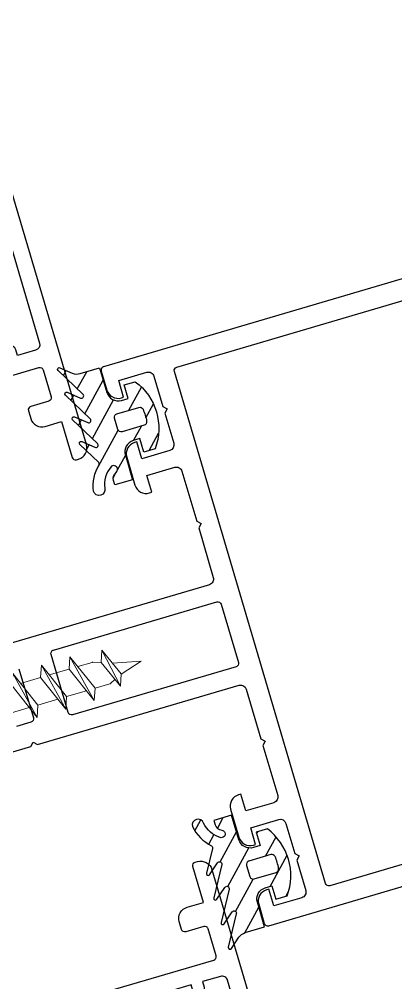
# Model space of a CAD drawing. Header units: millimetres. Extents: x 62878 to 70819, y -67946 to -61850.
# Drawn here: x 64338.24 to 64341.47, y -66158.05 to -66149.79 of the extents above; entities that cross this region are included whole.
import ezdxf

# ---------------------------------------------------------------- set-up
doc = ezdxf.new("R2010")
doc.units = ezdxf.units.MM
doc.layers.add('DOGRAMA', color=171, linetype='Continuous', lineweight=0)
pattern_1 = [(61.42665841833924, (64378.38824187057, -66258.39826384113), (0.1394151397588898, -0.07592747398675415), [])]

# ---------------------------------------------------------------- blocks, each defined once
blk = doc.blocks.new('a2we')
at = {"lineweight": 5, "ltscale": 0.5}
for p, q in [((-196.0144480926461, -415.2868589025547), (-196.5925912144022, -417.2488821181558)), ((-196.0144480926461, -415.2868589025547), (-195.4639709594615, -417.7110762494052)), ((-197.5747968978259, -417.6063757508618), (-196.5747276986959, -417.2423803302317)), ((-196.5747276986959, -417.2423803302317), (-194.1582851917165, -418.2620245979042)), ((-194.1582851917165, -418.2620245979042), (-197.5747968978259, -417.6063757508618)), ((-195.1583543907882, -418.6260200186506), (-197.5747968978259, -417.6063757508618)), ((-196.8896500078097, -417.895480952812), (-197.0961171580722, -418.3448917148726)), ((-197.1143788935161, -419.7428166739272), (-197.1143788935161, -418.4283854465556)), ((-194.1582851917165, -418.2620245979042), (-195.1583543907882, -418.6260200186506)), ((-195.1583543907882, -418.6260200186506), (-194.9264251741961, -419.2953524503964)), ((-198.1144480926461, -420.1068120946153), (-197.1143788935161, -419.7428166739268)), ((-197.1143788935161, -419.7428166739268), (-193.9153324771005, -421.0399975355008)), ((-197.1143788935161, -419.7428166739268), (-193.9153324771005, -421.0399975355008)), ((-194.9154016761394, -420.634479622855), (-194.9154016761394, -419.3608343693425)), ((-194.9154016761721, -421.4039929561312), (-198.1144480926461, -420.1068120946153)), ((-193.9153324771005, -421.0399975355008), (-198.1144480926461, -420.1068120946153)), ((-197.1143788935161, -422.2969096404012), (-197.1143788935162, -420.512330007273)), ((-193.9153324771005, -421.0399975355008), (-194.9154016761721, -421.4039929561312)), ((-194.9154016761721, -423.1885725893157), (-194.9154016761721, -421.4039929561312)), ((-198.1144480926461, -422.6609050610894), (-197.1143788935161, -422.2969096404012)), ((-197.1143788935161, -422.2969096404012), (-193.9153324771005, -423.594090501975)), ((-197.1143788935161, -422.2969096404012), (-193.9153324771005, -423.594090501975)), ((-194.9154016761721, -423.9580859226053), (-198.1144480926461, -422.6609050610894)), ((-193.9153324771005, -423.594090501975), (-198.1144480926461, -422.6609050610894)), ((-197.1143788935161, -424.8510026068752), (-197.1143788935162, -423.0664229737469)), ((-193.9153324771005, -423.594090501975), (-194.9154016761721, -423.9580859226053)), ((-194.9154016761721, -425.7426655557898), (-194.9154016761721, -423.9580859226053)), ((-198.1144480926461, -425.2149980275636), (-197.1143788935161, -424.8510026068752)), ((-197.1143788935161, -424.8510026068752), (-193.9153324771005, -426.1481834684492)), ((-197.1143788935161, -424.8510026068752), (-193.9153324771005, -426.1481834684492)), ((-194.9154016761721, -426.5121788890793), (-198.1144480926461, -425.2149980275636)), ((-193.9153324771005, -426.1481834684492), (-198.1144480926461, -425.2149980275636)), ((-197.1143788935161, -427.3050955733496), (-197.1143788935162, -425.6205159402211)), ((-193.9153324771005, -426.1481834684492), (-194.9154016761721, -426.5121788890793)), ((-194.9154016761721, -428.1967585222638), (-194.9154016761721, -426.5121788890793)), ((-198.1144480926461, -427.669090994038), (-197.1143788935161, -427.3050955733496)), ((-197.1143788935161, -427.3050955733496), (-193.9153324771005, -428.6022764349236)), ((-197.1143788935161, -427.3050955733496), (-193.9153324771005, -428.6022764349236)), ((-194.9154016761721, -428.9662718555534), (-198.1144480926461, -427.669090994038)), ((-193.9153324771005, -428.6022764349236), (-198.1144480926461, -427.669090994038)), ((-197.1143788935161, -429.5591885398237), (-197.1143788935161, -428.0237477951896)), ((-193.9153324771005, -428.6022764349236), (-194.9154016761721, -428.9662718555534)), ((-194.9154016761721, -430.450851488738), (-194.9154016761721, -428.9662718555534)), ((-198.1144480926461, -429.9231839605702), (-197.1143788935161, -429.5591885398237)), ((-197.1143788935161, -429.5591885398237), (-193.9153324771005, -430.8563694013976)), ((-197.1143788935161, -429.5591885398237), (-193.9153324771005, -430.8563694013976)), ((-194.9154016761721, -431.2203648220857), (-198.1144480926461, -429.9231839605702)), ((-193.9153324771005, -430.8563694013976), (-198.1144480926461, -429.9231839605702)), ((-197.1143788935161, -431.8132815063559), (-197.1143788935161, -430.2778407616635)), ((-193.9153324771005, -430.8563694013976), (-194.9154016761721, -431.2203648220857)), ((-194.9154016761721, -432.7049444552304), (-194.9154016761721, -431.2203648220857)), ((-198.1144480926461, -432.177276926986), (-197.1143788935161, -431.8132815063559)), ((-194.9154016761721, -433.4744577885599), (-198.1144480926461, -432.177276926986)), ((-193.9153324771005, -433.1104623678716), (-198.1144480926461, -432.177276926986)), ((-197.1143788935161, -431.8132815063559), (-193.9153324771005, -433.1104623678716)), ((-197.1143788935161, -431.8132815063559), (-193.9153324771005, -433.1104623678716)), ((-197.1143788935161, -434.0673744728301), (-197.1143788935161, -432.5319337281958)), ((-193.9153324771005, -433.1104623678716), (-194.9154016761721, -433.4744577885599)), ((-194.9154016761721, -434.9590374217446), (-194.9154016761721, -433.4744577885599)), ((-198.1144480926461, -434.4313698935184), (-197.1143788935161, -434.0673744728301)), ((-194.9154016761721, -435.7285507550341), (-198.1144480926461, -434.4313698935184)), ((-193.9153324771005, -435.364555334404), (-198.1144480926461, -434.4313698935184)), ((-197.1143788935161, -434.0673744728301), (-193.9153324771005, -435.364555334404)), ((-197.1143788935161, -434.0673744728301), (-193.9153324771005, -435.364555334404)), ((-197.1143788935161, -436.3642339800811), (-197.1143788935161, -434.7860266946118)), ((-193.9153324771005, -435.364555334404), (-194.9154016761721, -435.7285507550341)), ((-198.1144480926461, -436.7282294008277), (-197.1143788935161, -436.3642339800811)), ((-197.1143788935161, -436.3642339800811), (-193.9153324771005, -437.6614148416551)), ((-197.1143788935161, -436.3642339800811), (-193.9153324771005, -437.6614148416551)), ((-194.9154016761721, -437.2558969289955), (-194.9154016761721, -435.7285507550341)), ((-194.9154016761721, -438.0254102623434), (-198.1144480926461, -436.7282294008277)), ((-193.9153324771005, -437.6614148416551), (-198.1144480926461, -436.7282294008277)), ((-197.1143788935161, -438.6610934873901), (-197.1143788935161, -437.1337473134849)), ((-193.9153324771005, -437.6614148416551), (-194.9154016761721, -438.0254102623434)), ((-194.9154016761721, -439.5527564362646), (-194.9154016761721, -438.0254102623434)), ((-198.1144480926461, -439.0250889080787), (-197.1143788935161, -438.6610934873901)), ((-197.1143788935161, -438.6610934873901), (-193.9153324771005, -439.9582743489061)), ((-197.1143788935161, -438.6610934873901), (-193.9153324771005, -439.9582743489061)), ((-194.9154016761721, -440.3222697695944), (-198.1144480926461, -439.0250889080787)), ((-193.9153324771005, -439.9582743489061), (-198.1144480926461, -439.0250889080787)), ((-197.1143788935161, -440.9579529946993), (-197.1143788935161, -439.430606820736)), ((-193.9153324771005, -439.9582743489061), (-194.9154016761721, -440.3222697695944)), ((-194.9154016761721, -441.849615943574), (-194.9154016761721, -440.3222697695944)), ((-198.1144480926461, -441.3219484153295), (-197.1143788935161, -440.9579529946993)), ((-194.9154016761721, -442.6191292769035), (-198.1144480926461, -441.3219484153295)), ((-193.9153324771005, -442.2551338562151), (-198.1144480926461, -441.3219484153295)), ((-197.1143788935161, -440.9579529946993), (-193.9153324771005, -442.2551338562151)), ((-197.1143788935161, -443.2537258831643), (-197.1143788935161, -441.7274663280053)), ((-193.9153324771005, -442.2551338562151), (-194.9154016761721, -442.6191292769035)), ((-194.9154016761721, -444.1453888320787), (-194.9154016761721, -442.6191292769035)), ((-198.1144480926461, -443.6177213039109), (-197.1143788935161, -443.2537258831643)), ((-194.9154016761721, -444.9149021654266), (-198.1144480926461, -443.6177213039109)), ((-193.9153324771005, -444.5509067447383), (-198.1144480926461, -443.6177213039109)), ((-197.1143788935161, -443.2537258831643), (-193.9153324771005, -444.5509067447383)), ((-197.1143788935161, -445.5538642814245), (-197.1143788935161, -444.0232392165685)), ((-193.9153324771005, -444.5509067447383), (-194.9154016761721, -444.9149021654266)), ((-194.9154016761721, -446.4455272302989), (-194.9154016761721, -444.9149021654266)), ((-198.1144480926461, -445.9178597020545), (-197.1143788935161, -445.5538642814245)), ((-193.9153324771005, -446.8510451429402), (-198.1144480926461, -445.9178597020545)), ((-194.9154016761721, -447.2150405636282), (-198.1144480926461, -445.9178597020545)), ((-197.1143788935161, -445.5538642814245), (-193.9153324771005, -446.8510451429402)), ((-197.1143788935161, -445.5538642814245), (-193.9153324771005, -446.8510451429402)), ((-197.1143788935161, -447.8540026795677), (-197.1143788935161, -446.3233776147298)), ((-193.9153324771005, -446.8510451429402), (-194.9154016761721, -447.2150405636282)), ((-197.1143788935161, -447.8540026795677), (-198.1144480926461, -448.2179981003141)), ((-193.9153324771005, -449.1511835411412), (-197.1143788935161, -447.8540026795677)), ((-194.9154016761721, -448.7456656284821), (-194.9154016761721, -447.2150405636282)), ((-194.9154016761721, -449.5151789618299), (-198.1144480926461, -448.2179981003141)), ((-198.1144480926461, -448.2179981003141), (-193.9153324771005, -449.1511835411412)), ((-197.1143788935161, -450.1541410778275), (-197.1143788935161, -448.6235160129718)), ((-193.9153324770423, -449.1511835411412), (-194.9154016761721, -449.5151789618299)), ((-194.9154016761723, -451.0458040266858), (-194.9154016761721, -449.5151789618299)), ((-198.1144480926461, -450.5181364984577), (-197.1143788935161, -450.1541410778275)), ((-197.1143788935161, -450.1541410778275), (-193.9153324770423, -451.4513219393434)), ((-194.9154016761721, -451.8153173600317), (-198.1144480926461, -450.5181364984577)), ((-193.9153324770423, -451.4513219393434), (-198.1144480926461, -450.5181364984577)), ((-197.1143788935161, -453.2868589025547), (-197.1143788935162, -450.9236544111328)), ((-193.9153324770423, -451.4513219393434), (-194.9154016761721, -451.8153173600317)), ((-194.9154016761721, -453.2868589025547), (-194.9154016761721, -451.8153173600317)), ((-192.7980524524961, -453.2868589025547), (-199.230843732796, -453.2868589025547)), ((-199.230843732796, -454.5827171301502), (-199.230843732796, -453.2868589025547)), ((-192.7980524524961, -454.5827171301502), (-192.7980524524961, -453.2868589025547))]:
    blk.add_line(p, q, dxfattribs=at)
blk.add_lwpolyline([(-196.4690204826777, -455.6637351848848), (-196.1125089353335, -455.3998333582319), (-195.9163872499585, -455.3998333582319), (-195.5598757026143, -455.6637351848848)], dxfattribs=at)
for centre, radius, start, end in [((-196.9143788935627, -418.4283854465556), 0.2, 155.3251238657465, 180), ((-195.115401676151, -419.3608343693425), 0.2, 0, 19.11162363728389), ((-195.6603624057317, -449.5292358589606), 6.187568978619671, 234.757305859688, 262.4904896380407), ((-196.3685337795604, -449.5292358589606), 6.187568978619673, 277.5095103619591, 305.2426941403116)]:
    blk.add_arc(centre, radius, start, end, dxfattribs=at)

msp = doc.modelspace()

# ---------------------------------------------------------------- hatches: boundary and pattern name
at = {"layer": 'DOGRAMA', "lineweight": -2}
h = msp.add_hatch(dxfattribs=at)
h.set_pattern_fill('ANSI31', color=256, scale=0.05, angle=433.5057849383392, style=0)
h.set_pattern_definition(pattern_1)
edge = h.paths.add_edge_path()
edge.add_arc((64338.73782819296, -66152.73113300813), 0.09999999996474493, 246.4266584216058, 286.4266584215065)
edge.add_line((64338.76610697027, -66152.82705125846), (64338.93212034222, -66152.7781069214))
edge.add_line((64338.93212034222, -66152.7781069214), (64338.99433365231, -66152.9891270722))
edge.add_arc((64339.09025190269, -66152.96084829485), 0.1000000000202815, 196.4266584332476, 286.42665842807)
edge.add_line((64339.11853068003, -66153.05676654524), (64339.17608163019, -66153.03979927886))
edge.add_line((64339.17608163019, -66153.03979927886), (64339.14214709748, -66152.92469737845))
edge.add_line((64339.14214709748, -66152.92469737845), (64339.23806534782, -66152.89641860113))
edge.add_arc((64338.93922867833, -66153.2972884615), 0.4999999999876029, -20.44323922388952, 53.296556067289885, ccw=False)
edge.add_line((64339.40773801175, -66153.4719281033), (64339.31181976138, -66153.5002068806))
edge.add_line((64339.31181976138, -66153.5002068806), (64339.27788522858, -66153.38510498016))
edge.add_line((64339.27788522858, -66153.38510498016), (64339.22033427835, -66153.40207224655))
edge.add_arc((64339.24861305568, -66153.49799049692), 0.1000000000071299, 106.4266584224305, 196.4266584252503)
edge.add_line((64339.1526948053, -66153.52626927425), (64339.21490811538, -66153.73728942503))
edge.add_line((64339.21490811538, -66153.73728942503), (64339.06194248057, -66153.78238700665))
edge.add_line((64339.06194248057, -66153.78238700665), (64339.05077819051, -66153.74451906225))
edge.add_arc((64339.11312505326, -66153.72613785698), 0.06500000001788057, 128.0173229117358, 196.4266584280149, ccw=False)
edge.add_arc((64339.05295816259, -66153.6491757225), 0.03268943072677839, 308.0173229149106, 501.85693754702)
edge.add_arc((64339.21624679244, -66153.78078559556), 0.2424115900440457, 141.2291917813446, 186.7359641894059)
edge.add_arc((64338.92716538289, -66153.82209305369), 0.05002797725108533, -162.60118294026176, 14.912053354129284, ccw=False)
edge.add_arc((64339.24875998231, -66153.79446179006), 0.3717812401155604, 149.9266375029389, 186.578157993249, ccw=False)
edge.add_arc((64338.90847723211, -66153.60068020222), 0.01999999998854819, 338.0409955141361, 406.4266583809883)
edge.add_line((64338.92226288268, -66153.58619034929), (64338.76284673019, -66153.43452177252))
edge.add_arc((64338.77318596811, -66153.42365438283), 0.01499999997941484, 66.42665842030851, 226.426658396579, ccw=False)
edge.add_line((64338.77918480751, -66153.40990614927), (64338.89203362674, -66153.4591460709))
edge.add_arc((64338.90003207926, -66153.44081509285), 0.0199999999799511, 246.4266584235519, 406.4266584535596)
edge.add_line((64338.91381772982, -66153.4263252399), (64338.70063342006, -66153.22350162173))
edge.add_arc((64338.710972658, -66153.21263423203), 0.01500000000500317, 66.42665839483561, 226.4266583744867, ccw=False)
edge.add_line((64338.71697149741, -66153.19888599847), (64338.82982031666, -66153.24812592012))
edge.add_arc((64338.83781876916, -66153.22979494205), 0.01999999998455918, 246.4266584975377, 406.4266584550275)
edge.add_line((64338.85160441971, -66153.2153050891), (64338.63842010999, -66153.01248147093))
edge.add_arc((64338.64875934793, -66153.00161408124), 0.01499999999446041, 66.42665832166063, 226.4266583361735, ccw=False)
edge.add_line((64338.65475818735, -66152.9878658477), (64338.76760700654, -66153.03710576931))
edge.add_arc((64338.77560545906, -66153.01877479124), 0.01999999999328864, 246.4266584402239, 406.4266584535596)
edge.add_line((64338.78939110963, -66153.00428493829), (64338.57620679989, -66152.80146132015))
edge.add_arc((64338.58654603783, -66152.79059393045), 0.01499999999998798, 66.42665844253781, 226.4266583946219, ccw=False)
edge.add_line((64338.59254487723, -66152.77684569688), (64338.69783593032, -66152.82278789846))
edge = h.paths.add_edge_path(flags=16)
edge.add_line((64339.31349381446, -66153.27035135168), (64339.12491272574, -66153.32594914029))
edge.add_arc((64339.11642909255, -66153.29717366523), 0.02999999995061135, 196.4266584153519, 286.4266584326104, ccw=False)
edge.add_line((64339.08765361748, -66153.3056572984), (64339.05937484018, -66153.20973904803))
edge.add_arc((64339.08815031528, -66153.20125541481), 0.02999999999579396, 106.42665847020729, 196.4266584796065, ccw=False)
edge.add_line((64339.07966668206, -66153.17247993972), (64339.26824777073, -66153.11688215107))
edge.add_arc((64339.27673140392, -66153.14565762617), 0.02999999999248517, 24.19309258406861, 106.4266584090326, ccw=False)
edge.add_arc((64338.93922867829, -66153.2972884616), 0.4000000000754771, 8.660224269819423, 24.193092606232483, ccw=False)
edge.add_arc((64339.30501018126, -66153.24157587656), 0.03000000001688011, -73.573341572169, 8.660224261663416, ccw=False)
h = msp.add_hatch(dxfattribs=at)
h.set_pattern_fill('ANSI31', color=256, scale=0.05, angle=433.5057849383392, style=0)
h.set_pattern_definition(pattern_1)
edge = h.paths.add_edge_path()
edge.add_arc((64340.20832461336, -66157.7188820272), 0.1000000000161347, 106.42665839372299, 146.426658389425, ccw=False)
edge.add_line((64340.18004583607, -66157.6229637768), (64340.34605920804, -66157.57401943972))
edge.add_line((64340.34605920804, -66157.57401943972), (64340.28384589795, -66157.36299928893))
edge.add_arc((64340.37976414833, -66157.3347205116), 0.1000000000161664, 106.42665842642921, 196.4266584252503, ccw=False)
edge.add_line((64340.35148537099, -66157.23880226123), (64340.40903632119, -66157.22183499485))
edge.add_line((64340.40903632119, -66157.22183499485), (64340.44297085398, -66157.33693689526))
edge.add_line((64340.44297085398, -66157.33693689526), (64340.53888910433, -66157.30865811794))
edge.add_arc((64340.07037977095, -66157.13401847609), 0.49999999997082, 339.5567607702581, 413.2965560622947)
edge.add_line((64340.36921644046, -66156.73314861576), (64340.27329819009, -66156.7614273931))
edge.add_line((64340.27329819009, -66156.7614273931), (64340.30723272288, -66156.87652929356))
edge.add_line((64340.30723272288, -66156.87652929356), (64340.2496817727, -66156.89349655993))
edge.add_arc((64340.22140299536, -66156.79757830955), 0.1000000000252029, 196.4266584320686, 286.42665842807, ccw=False)
edge.add_line((64340.12548474497, -66156.8258570869), (64340.06327143488, -66156.61483693607))
edge.add_line((64340.06327143488, -66156.61483693607), (64339.91030580003, -66156.6599345177))
edge.add_line((64339.91030580003, -66156.6599345177), (64339.92147009008, -66156.69780246213))
edge.add_arc((64339.98381695282, -66156.67942125686), 0.06499999999694366, 196.4266584334559, 264.8359939427737)
edge.add_arc((64339.97502422656, -66156.77671417974), 0.03268943072999846, -109.00362072025791, 84.83599391805882, ccw=False)
edge.add_arc((64340.04079976199, -66156.57757123039), 0.2424115900755362, 206.1173526309013, 251.62412503743388, ccw=False)
edge.add_arc((64339.77554452138, -66156.69969422082), 0.05002797726184434, 17.94126349752095, 195.454499789161)
edge.add_arc((64340.06069366109, -66156.54844429117), 0.3717812401122482, 206.2751588389879, 242.9266793291879)
edge.add_arc((64339.87995960833, -66156.89583291515), 0.02000000002683391, -13.573341495414525, 54.81232139104151, ccw=False)
edge.add_line((64339.8994010144, -66156.90052671226), (64339.84776025022, -66157.11441943847))
edge.add_arc((64339.86234130475, -66157.1179397863), 0.01500000000150374, 166.4266584715099, 326.4266584850811)
edge.add_line((64339.87483898421, -66157.12623484553), (64339.9429268326, -66157.02365087613))
edge.add_arc((64339.95959040522, -66157.03471095514), 0.0200000000024329, -13.57334159602982, 146.4266584079292, ccw=False)
edge.add_line((64339.97903181126, -66157.03940475227), (64339.90997356031, -66157.32543958924))
edge.add_arc((64339.92455461483, -66157.32895993708), 0.01499999999443099, 166.4266584649874, 326.4266584234005)
edge.add_line((64339.93705229429, -66157.33725499632), (64340.0051401427, -66157.23467102692))
edge.add_arc((64340.02180371531, -66157.24573110593), 0.01999999999637073, -13.573341560397921, 146.4266583964024, ccw=False)
edge.add_line((64340.04124512134, -66157.25042490305), (64339.97218687039, -66157.53645974006))
edge.add_arc((64339.9867679249, -66157.5399800879), 0.01499999998735825, 166.4266584584649, 326.4266584080313)
edge.add_line((64339.99926560435, -66157.54827514714), (64340.06735345275, -66157.44569117771))
edge.add_arc((64340.08401702539, -66157.45675125672), 0.02000000002061942, -13.5733415813541, 146.4266584425098, ccw=False)
edge.add_line((64340.10345843145, -66157.46144505385), (64340.03440018047, -66157.74747989087))
edge.add_arc((64340.04898123501, -66157.7510002387), 0.01500000000857648, 166.4266584780325, 326.4266584541388)
edge.add_line((64340.06147891448, -66157.75929529795), (64340.12500675027, -66157.66358163214))
edge = h.paths.add_edge_path(flags=16)
edge.add_line((64340.39939886338, -66156.95361216574), (64340.21081777469, -66157.00920995443))
edge.add_arc((64340.21930140789, -66157.03798542952), 0.02999999998264233, 106.4266584435496, 196.4266584341504)
edge.add_line((64340.19052593281, -66157.04646906271), (64340.21880471009, -66157.14238731306))
edge.add_arc((64340.24758018523, -66157.13390367986), 0.03000000003641655, 196.4266583987837, 286.4266584121125)
edge.add_line((64340.25606381844, -66157.16267915501), (64340.4446449071, -66157.10708136632))
edge.add_arc((64340.4361612739, -66157.07830589125), 0.02999999996868439, 286.4266584514089, 368.6602242784026)
edge.add_arc((64340.0703797709, -66157.13401847615), 0.4000000000332397, 8.660224249683797, 24.19309258593789)
edge.add_arc((64340.40788249655, -66156.98238764085), 0.02999999998291742, 24.19309255871753, 106.4266583823749)

# ---------------------------------------------------------------- linework, layer by layer
at = {"layer": 'DOGRAMA', "lineweight": -2, "ltscale": 0.5}
for points in [[(64349.07652092713, -66149.78731795218), (64338.96673733842, -66152.76790108127, 0.4142135623732619), (64338.94644549652, -66152.80516018956), (64338.99451941796, -66152.9682212152, 0.4142135623730951), (64339.11871644563, -66153.03586068827), (64339.13790009571, -66153.03020493279), (64339.09548192974, -66152.88632755722), (64339.33527755565, -66152.81563061396, -0.4142135623730951), (64339.3973760695, -66152.84945035048), (64339.47372876824, -66153.10842962647), (64339.51098787656, -66153.1287214684), (64339.49069603465, -66153.1659805767), (64339.5670487334, -66153.4249598527, -0.4142135623730951), (64339.53322899684, -66153.48705836652), (64339.29343337095, -66153.55775530981), (64339.251015205, -66153.41387793423), (64339.2318315549, -66153.41953368971, 0.4142135623728953), (64339.16419208187, -66153.5437307174), (64339.23488902514, -66153.78352634332, 0.4142135623729619), (64339.35908605281, -66153.85116581638), (64339.3782697029, -66153.8455100609), (64339.33585153693, -66153.70163268536), (64339.57564716285, -66153.63093574207, -0.4142135623731395), (64339.63774567664, -66153.66475547859), (64339.76411194627, -66154.09337484036), (64339.80137105459, -66154.11366668227), (64339.78107921268, -66154.15092579059), (64339.9063940612, -66154.57597885709, -0.4142135623730951), (64339.87257432462, -66154.63807737092), (64338.14604581803, -66155.14709536261)], [(64337.78759821555, -66151.04315975633, -0.2621398995659221), (64338.04083810281, -66151.28938472849), (64338.41694584113, -66152.56509745836, -0.4142135623730951), (64338.38312610461, -66152.6271959722), (64338.22965690398, -66152.6724420159), (64338.21551751534, -66152.62448289072, 0.4142135623730951), (64338.15341900149, -66152.59066315419), (64338.13423535143, -66152.59631890968, 0.4142135623730951), (64338.1139435095, -66152.63357801797), (64338.13373865361, -66152.70072079323), (64335.51517041856, -66153.47273141395), (64335.02594757103, -66151.8133456826), (64337.644515806, -66151.04133506188), (64337.66431095017, -66151.10847783713, 0.4142135623730951), (64337.70157005847, -66151.12876967904), (64337.72075370851, -66151.1231139236, 0.3618128521052944), (64337.75634134808, -66151.06993726383)], [(64337.5239127171, -66153.03689385453), (64338.41115653295, -66152.77531516436, -0.4142135623730951), (64338.44841564129, -66152.79560700624), (64338.51628470685, -66153.02581080716, -0.4142135623730951), (64338.49599286493, -66153.06306991546), (64338.34252366435, -66153.10831595915, 0.4142135623730951), (64338.32223182241, -66153.1455750675), (64338.33637121109, -66153.19353419264), (64338.34202696657, -66153.21271784272, 0.4142135623730951), (64338.46622399423, -66153.28035731577), (64338.60530545729, -66153.23935308866), (64338.69579754468, -66153.54629148985, 0.4142135623730951), (64338.73305665301, -66153.56658333176), (64338.75224030302, -66153.56092757628, 0.4142135623730951), (64338.81987977612, -66153.43673054861), (64338.17512365331, -66151.24979444024, 0.4142135623730951)], [(64337.51810691053, -66156.27052436721), (64338.34300386367, -66156.02732688231), (64338.36329570557, -66155.990067774), (64338.40055481387, -66156.0103596159), (64340.12708332047, -66155.50134162423, -0.4142135623730951), (64340.18918183435, -66155.53516136076), (64340.31449668287, -66155.96021442725), (64340.35175579118, -66155.98050626916), (64340.33146394924, -66156.01776537746), (64340.45783021884, -66156.44638473922, -0.4142135623730951), (64340.42401048229, -66156.50848325307), (64340.18421485642, -66156.57918019638), (64340.14179669043, -66156.43530282083), (64340.12261304034, -66156.44095857626, 0.4142135623729619), (64340.05497356733, -66156.56515560397), (64340.1256705106, -66156.80495122989, 0.4142135623728953), (64340.24986753827, -66156.87259070294), (64340.26905118833, -66156.86693494748), (64340.22663302236, -66156.72305757193), (64340.46642864829, -66156.6523606286, -0.4142135623730951), (64340.52852716215, -66156.68618036516), (64340.60487986089, -66156.94515964114), (64340.64213896919, -66156.9654514831), (64340.62184712728, -66157.00271059138), (64340.69819982604, -66157.26168986739, -0.4142135623730951), (64340.6643800895, -66157.32378838121), (64340.4245844636, -66157.39448532449), (64340.38216629759, -66157.25060794894), (64340.36298264754, -66157.25626370442, 0.4142135623728953), (64340.29534317449, -66157.38046073209), (64340.3434170959, -66157.54352175773, 0.4142135623729288), (64340.38067620424, -66157.56381359961), (64350.49045979291, -66154.58323047053, 0.4142135623729288)], [(64338.23986248098, -66155.35922370527), (64338.36428910117, -66155.78126400687, -0.4142135623725959), (64338.34399725924, -66155.8185231152), (64338.21998520382, -66155.85508455461, 0.1989123673796753)], [(64339.02268791485, -66158.12056112401), (64339.90993173076, -66157.85898243381, 0.4142135623730951), (64339.9302235727, -66157.82172332554), (64339.8623545071, -66157.59151952463, 0.4142135623730951), (64339.82509539883, -66157.57122768271), (64339.67162619823, -66157.61647372643, -0.4142135623730951), (64339.63436708994, -66157.59618188451), (64339.62022770123, -66157.54822275933), (64339.61457194579, -66157.52903910927, -0.4142135623730951), (64339.68221141884, -66157.40484208158), (64339.82129288187, -66157.36383785444), (64339.73080079446, -66157.0568994533, -0.4142135623730951), (64339.75109263638, -66157.01964034498), (64339.77027628649, -66157.01398458952, -0.4142135623730951), (64339.89447331416, -66157.08162406259), (64340.53922943694, -66159.26856017097, -0.4142135623730951)], [(64340.32578126871, -66159.65237488798, 0.2621398995659221), (64340.40494388641, -66159.3081504592), (64340.02883614813, -66158.0324377293, 0.4142135623730951), (64339.96673763428, -66157.99861799277), (64339.81326843368, -66158.04386403647), (64339.82740782235, -66158.09182316165, -0.4142135623730951), (64339.79358808582, -66158.15392167552), (64339.77440443574, -66158.15957743097, -0.4142135623730951), (64339.73714532748, -66158.13928558907), (64339.71735018334, -66158.07214281378), (64337.09878194828, -66158.84415343452), (64337.58800479586, -66160.5035391659), (64340.20657303089, -66159.73152854518), (64340.18677788677, -66159.66438576992, -0.4142135623730951), (64340.20706972866, -66159.62712666158), (64340.22625337878, -66159.62147090615, -0.3618128521052944), (64340.28499702291, -66159.64683666072)]]:
    msp.add_lwpolyline(points, format="xyb", dxfattribs=at)
msp.add_lwpolyline([(64346.82538471751, -66150.6386614584), (64347.16109859378, -66150.53968573778), (64348.95476987566, -66150.01087260198, -0.4142135623730953), (64348.99202898394, -66150.03116444389), (64350.28719698498, -66154.42422031071, -0.4142135623730951), (64350.26690514311, -66154.46147941904), (64348.47323386122, -66154.99029255487), (64348.13751998494, -66155.08926827546), (64340.90528390726, -66157.22148808508, -0.4142135623730951), (64340.86802479897, -66157.20119624314), (64339.57285679789, -66152.80814037634, -0.4142135623722071), (64339.59314863981, -66152.77088126805)], format="xyb", close=True, dxfattribs=at)
at = {"layer": 'DOGRAMA', "lineweight": -2}
for points in [[(64338.69783593032, -66152.82278789846, 0.176326980708443), (64338.76610697027, -66152.82705125846), (64338.93212034222, -66152.7781069214), (64338.99433365231, -66152.9891270722, 0.4142135623726288), (64339.11853068003, -66153.05676654524), (64339.17608163019, -66153.03979927886), (64339.14214709748, -66152.92469737845), (64339.23806534782, -66152.89641860113, -0.3333333333332321), (64339.40773801175, -66153.4719281033), (64339.31181976138, -66153.5002068806), (64339.27788522858, -66153.38510498016), (64339.22033427835, -66153.40207224655, 0.4142135623730951), (64339.1526948053, -66153.52626927425), (64339.21490811538, -66153.73728942503), (64339.06194248057, -66153.78238700665), (64339.05077819051, -66153.74451906225, -0.3076847592325163), (64339.07309157303, -66153.67492925945, 1.128701775594264), (64339.02724887178, -66153.62898584268, 0.2012120834862478), (64338.97550851616, -66153.8092190499, -0.9785310008383128), (64338.87942636058, -66153.83705247402, -0.1612998685773607), (64338.92702626512, -66153.60815906404, 0.3075716929248266), (64338.92226288268, -66153.58619034929), (64338.76284673019, -66153.43452177252, -0.8390996311771568), (64338.77918480751, -66153.40990614927), (64338.89203362674, -66153.4591460709, 0.8390996311749109), (64338.91381772982, -66153.4263252399), (64338.70063342006, -66153.22350162173, -0.8390996311813727), (64338.71697149741, -66153.19888599847), (64338.82982031666, -66153.24812592012, 0.8390996311751685), (64338.85160441971, -66153.2153050891), (64338.63842010999, -66153.01248147093, -0.8390996311750223), (64338.65475818735, -66152.9878658477), (64338.76760700654, -66153.03710576931, 0.8390996311790603), (64338.78939110963, -66153.00428493829), (64338.57620679989, -66152.80146132015, -0.8390996311813727), (64338.59254487723, -66152.77684569688)], [(64339.31349381446, -66153.27035135168), (64339.12491272574, -66153.32594914029, -0.414213562374205), (64339.08765361748, -66153.3056572984), (64339.05937484018, -66153.20973904803, -0.4142135623730951), (64339.07966668206, -66153.17247993972), (64339.26824777073, -66153.11688215107, -0.3750467088372598), (64339.30409648977, -66153.13336323413, -0.0678788880673013), (64339.33466814097, -66153.23705863993, -0.3750467088370437)], [(64340.12500675027, -66157.66358163214, -0.176326980708443), (64340.18004583607, -66157.6229637768), (64340.34605920804, -66157.57401943972), (64340.28384589795, -66157.36299928893, -0.4142135623726288), (64340.35148537099, -66157.23880226123), (64340.40903632119, -66157.22183499485), (64340.44297085398, -66157.33693689526), (64340.53888910433, -66157.30865811794, 0.3333333333332321), (64340.36921644046, -66156.73314861576), (64340.27329819009, -66156.7614273931), (64340.30723272288, -66156.87652929356), (64340.2496817727, -66156.89349655993, -0.4142135623730951), (64340.12548474497, -66156.8258570869), (64340.06327143488, -66156.61483693607), (64339.91030580003, -66156.6599345177), (64339.92147009008, -66156.69780246213, 0.3076847592325163), (64339.97796650204, -66156.74415743088, -1.128701775594264), (64339.96437963573, -66156.80762197111, -0.2012120834862478), (64339.82313977837, -66156.6842835096, 0.9785310008383128), (64339.72732543716, -66156.71302532828, 0.1612998685773607), (64339.89148473988, -66156.87948753832, -0.3075716929248266), (64339.8994010144, -66156.90052671226), (64339.84776025022, -66157.11441943847, 0.8390996311771568), (64339.87483898421, -66157.12623484553), (64339.9429268326, -66157.02365087613, -0.8390996311749109), (64339.97903181126, -66157.03940475227), (64339.90997356031, -66157.32543958924, 0.8390996311813727), (64339.93705229429, -66157.33725499632), (64340.0051401427, -66157.23467102692, -0.8390996311751685), (64340.04124512134, -66157.25042490305), (64339.97218687039, -66157.53645974006, 0.8390996311750223), (64339.99926560435, -66157.54827514714), (64340.06735345275, -66157.44569117771, -0.8390996311790603), (64340.10345843145, -66157.46144505385), (64340.03440018047, -66157.74747989087, 0.8390996311813727), (64340.06147891448, -66157.75929529795)], [(64340.39939886338, -66156.95361216574), (64340.21081777469, -66157.00920995443, 0.414213562374205), (64340.19052593281, -66157.04646906271), (64340.21880471009, -66157.14238731306, 0.4142135623730951), (64340.25606381844, -66157.16267915501), (64340.4446449071, -66157.10708136632, 0.3750467088372598), (64340.46581923356, -66157.07378865463, 0.0678788880673013), (64340.43524758241, -66156.97009324882, 0.3750467088370437)]]:
    msp.add_lwpolyline(points, format="xyb", close=True, dxfattribs=at)
at = {"layer": 'DOGRAMA', "lineweight": -2, "ltscale": 5}
msp.add_lwpolyline([(64338.53659756308, -66155.19876096486), (64339.93700401844, -66154.78589081606, -0.4142135623730951), (64339.97426312671, -66154.80618265795), (64340.12131276877, -66155.30495755986, -0.4142135623730951), (64340.10102092683, -66155.34221666817), (64338.70061447151, -66155.755086817, -0.4142135623730951), (64338.66335536319, -66155.73479497507), (64338.51630572115, -66155.23602007316, -0.4142135623730951)], format="xyb", close=True, dxfattribs=at)

# ---------------------------------------------------------------- block references
at = {"layer": 'DOGRAMA', "linetype": 'ByBlock', "lineweight": -2, "xscale": -0.09999999999204405, "yscale": 0.09999999999854481, "zscale": 0.1, "rotation": 286.4266584109327}
msp.add_blockref('a2we', (64373.5797958962, -66124.74967258127), dxfattribs=at)

doc.saveas('drawing.dxf')
